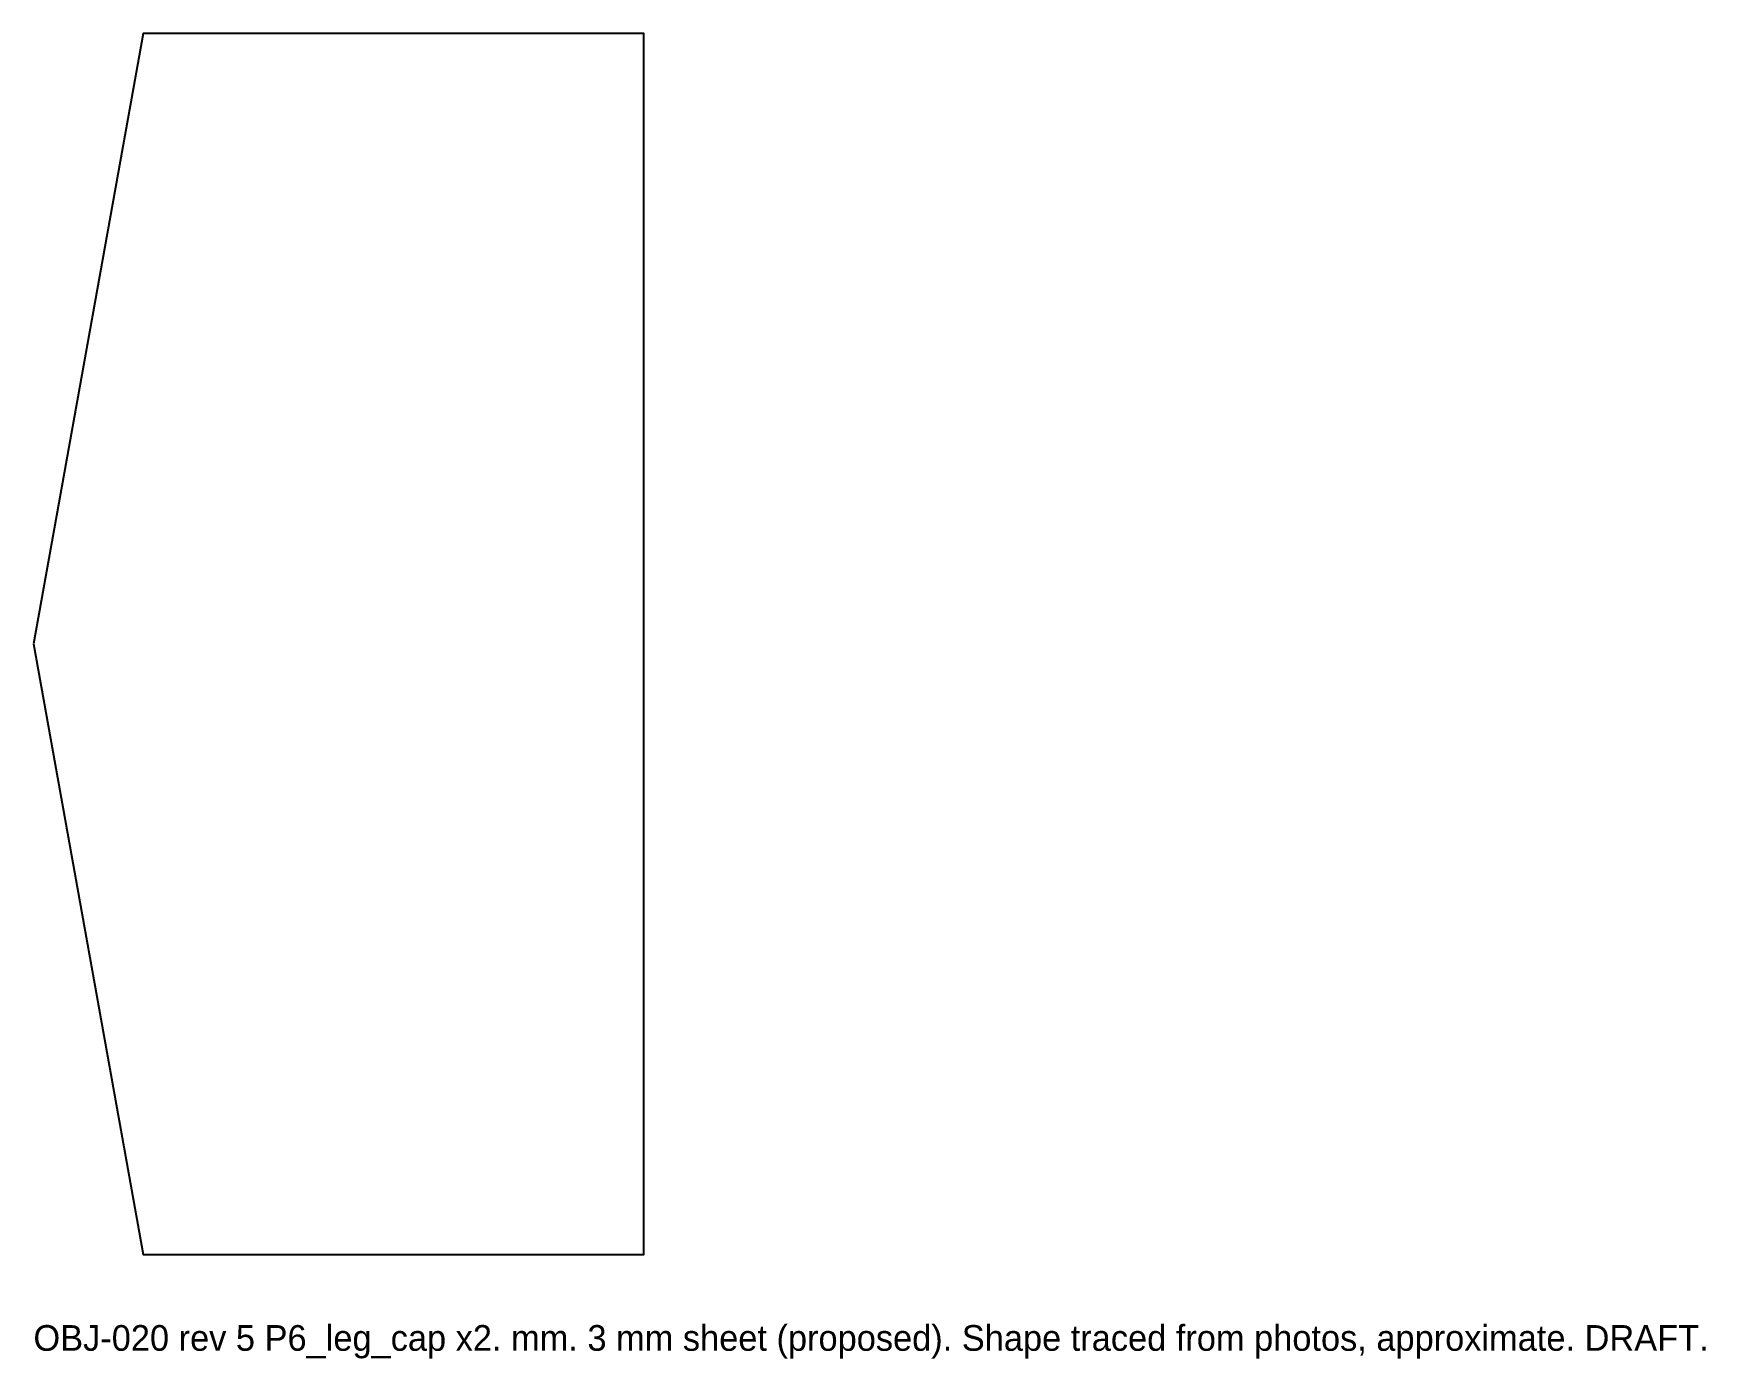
# Model space of a CAD drawing. Header units: millimetres. Extents: x 0 to 520, y -32 to 380.
import ezdxf

# ---------------------------------------------------------------- set-up
doc = ezdxf.new("R2010")
doc.units = ezdxf.units.MM
doc.layers.add('CUT', color=7, linetype='Continuous')
doc.layers.add('NOTE', color=8, linetype='Continuous')

msp = doc.modelspace()

# ---------------------------------------------------------------- linework, layer by layer
at = {"layer": 'CUT'}
msp.add_lwpolyline([(0, 190), (34.2, 0), (190, 0), (190, 380), (34.2, 380)], close=True, dxfattribs=at)

# ---------------------------------------------------------------- texts
at = {"layer": 'NOTE'}
msp.add_text('OBJ-020 rev 5 P6_leg_cap x2. mm. 3 mm sheet (proposed). Shape traced from photos, approximate. DRAFT.', height=8, dxfattribs=at).set_placement((0, -30))

doc.saveas('drawing.dxf')
